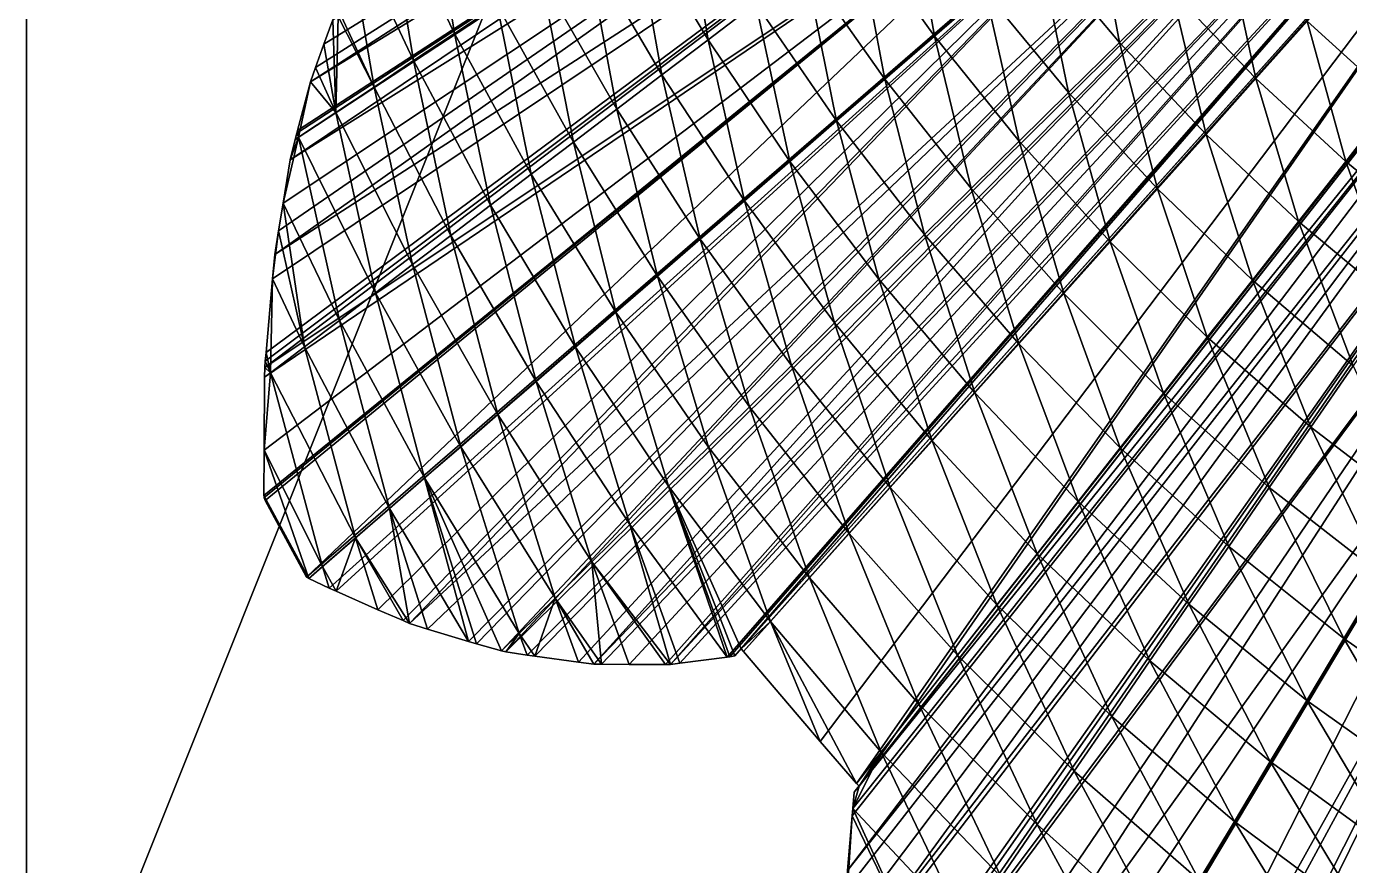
# Model space of a CAD drawing. Header units: inches. Extents: x 62 to 1153, y 3 to 780.
# Drawn here: x 1100.82 to 1114, y 725.24 to 733.6 of the extents above; entities that cross this region are included whole.
import ezdxf

# ---------------------------------------------------------------- set-up
doc = ezdxf.new("R2010")
doc.units = ezdxf.units.IN
doc.header["$MEASUREMENT"] = 0
doc.layers.add('ConstLine', color=6, linetype='Continuous')
doc.layers.add('ObjLayer', color=2, linetype='Continuous')

msp = doc.modelspace()

# ---------------------------------------------------------------- linework, layer by layer
at = {"layer": 'ConstLine'}
for points in [[(1120.817, 772.324), (1100.817, 722.324), (1100.817, 772.324)], [(1100.817, 722.324), (1120.817, 772.324), (1120.817, 722.324)], [(1120.817, 722.324, 4), (1100.817, 772.324, 4), (1100.817, 722.324, 4)], [(1100.817, 772.324, 4), (1120.817, 722.324, 4), (1113.931, 745.614, 4)], [(1100.817, 772.324, 4), (1100.817, 722.324), (1100.817, 722.324, 4)], [(1100.817, 722.324), (1100.817, 772.324, 4), (1100.817, 772.324)], [(1113.931, 745.614, 4), (1120.817, 722.324, 4), (1113.99, 745.462, 4)], [(1113.99, 745.462, 4), (1120.817, 722.324, 4), (1114.222, 744.897, 4)], [(1114.538, 740.059, 36.5), (1103.697, 733.194, 23.412), (1103.646, 733.051, 23.614)], [(1114.538, 740.059, 36.5), (1103.646, 733.051, 23.614), (1113.995, 739.368, 36.5)], [(1114.538, 740.059, 36.5), (1103.78, 733.424, 23.084), (1103.697, 733.194, 23.412)], [(1114.538, 740.059, 36.5), (1103.869, 733.668, 22.743), (1103.78, 733.424, 23.084)], [(1113.995, 739.368, 36.5), (1103.445, 732.274, 24.596), (1113.382, 738.494, 36.5)], [(1113.995, 739.368, 36.5), (1103.494, 732.475, 24.336), (1103.445, 732.274, 24.596)], [(1113.995, 739.368, 36.5), (1103.511, 732.54, 24.253), (1103.494, 732.475, 24.336)], [(1113.995, 739.368, 36.5), (1103.518, 732.565, 24.222), (1103.511, 732.54, 24.253)], [(1113.995, 739.368, 36.5), (1103.646, 733.051, 23.614), (1103.518, 732.565, 24.222)], [(1113.382, 738.494, 36.5), (1103.291, 731.331, 25.677), (1112.704, 737.402, 36.5)], [(1113.382, 738.494, 36.5), (1103.328, 731.565, 25.405), (1103.291, 731.331, 25.677)], [(1113.382, 738.494, 36.5), (1103.374, 731.842, 25.09), (1103.328, 731.565, 25.405)], [(1113.382, 738.494, 36.5), (1103.445, 732.274, 24.596), (1103.374, 731.842, 25.09)], [(1117.431, 737.989, 36.5), (1117.31, 737.853, 36.5), (1107.941, 727.402, 21.536)], [(1117.431, 737.989, 36.5), (1107.941, 727.402, 21.536), (1107.963, 727.374, 21.53)], [(1117.431, 737.989, 36.5), (1107.963, 727.374, 21.53), (1108.728, 726.478, 21.363)], [(1117.431, 737.989, 36.5), (1108.728, 726.478, 21.363), (1109.09, 726.06, 21.288)], [(1117.431, 737.989, 36.5), (1109.09, 726.06, 21.288), (1109.114, 726.034, 21.284)], [(1118.058, 737.429, 36.5), (1117.431, 737.989, 36.5), (1109.114, 726.034, 21.284)], [(1117.31, 737.853, 36.5), (1107.877, 727.331, 21.68), (1107.941, 727.402, 21.536)], [(1116.7, 737.482, 36.5), (1107.877, 727.331, 21.68), (1117.31, 737.853, 36.5)], [(1112.704, 737.402, 36.5), (1103.192, 730.206, 26.828), (1111.967, 736.055, 36.5)], [(1112.704, 737.402, 36.5), (1103.197, 730.267, 26.764), (1103.192, 730.206, 26.828)], [(1112.704, 737.402, 36.5), (1103.204, 730.354, 26.674), (1103.197, 730.267, 26.764)], [(1112.704, 737.402, 36.5), (1103.269, 731.087, 25.926), (1103.204, 730.354, 26.674)], [(1112.704, 737.402, 36.5), (1103.291, 731.331, 25.677), (1103.269, 731.087, 25.926)], [(1115.925, 737.067, 36.5), (1107.236, 727.247, 22.631), (1116.7, 737.482, 36.5)], [(1116.7, 737.482, 36.5), (1107.236, 727.247, 22.631), (1107.329, 727.258, 22.489)], [(1116.7, 737.482, 36.5), (1107.329, 727.258, 22.489), (1107.8, 727.32, 21.791)], [(1116.7, 737.482, 36.5), (1107.8, 727.32, 21.791), (1107.826, 727.323, 21.754)], [(1116.7, 737.482, 36.5), (1107.826, 727.323, 21.754), (1107.877, 727.331, 21.68)], [(1118.058, 737.429, 36.5), (1109.114, 726.034, 21.284), (1117.961, 737.307, 36.5)], [(1117.961, 737.307, 36.5), (1109.067, 725.974, 21.393), (1117.702, 736.642, 36.5)], [(1117.961, 737.307, 36.5), (1109.114, 726.034, 21.284), (1109.067, 725.974, 21.393)], [(1114.958, 736.616, 36.5), (1106.472, 727.25, 23.738), (1115.925, 737.067, 36.5)], [(1115.925, 737.067, 36.5), (1106.472, 727.25, 23.738), (1106.546, 727.249, 23.63)], [(1115.925, 737.067, 36.5), (1106.546, 727.249, 23.63), (1106.824, 727.245, 23.22)], [(1115.925, 737.067, 36.5), (1106.824, 727.245, 23.22), (1107.186, 727.247, 22.703)], [(1115.925, 737.067, 36.5), (1107.186, 727.247, 22.703), (1107.236, 727.247, 22.631)], [(1113.765, 736.138, 36.5), (1105.594, 727.371, 24.992), (1114.958, 736.616, 36.5)], [(1114.958, 736.616, 36.5), (1105.594, 727.371, 24.992), (1105.806, 727.338, 24.68)], [(1114.958, 736.616, 36.5), (1105.806, 727.338, 24.68), (1105.882, 727.328, 24.571)], [(1114.958, 736.616, 36.5), (1105.882, 727.328, 24.571), (1106.317, 727.268, 23.952)], [(1114.958, 736.616, 36.5), (1106.317, 727.268, 23.952), (1106.472, 727.25, 23.738)], [(1117.702, 736.642, 36.5), (1108.999, 725.195, 22.194), (1117.427, 735.807, 36.5)], [(1117.702, 736.642, 36.5), (1109.046, 725.739, 21.631), (1108.999, 725.195, 22.194)], [(1117.702, 736.642, 36.5), (1109.052, 725.812, 21.557), (1109.046, 725.739, 21.631)], [(1117.702, 736.642, 36.5), (1109.067, 725.974, 21.393), (1109.052, 725.812, 21.557)], [(1111.967, 736.055, 36.5), (1103.185, 729.38, 27.6), (1103.183, 728.93, 28.021)], [(1111.967, 736.055, 36.5), (1103.183, 728.93, 28.021), (1103.183, 728.906, 28.045)], [(1111.967, 736.055, 36.5), (1103.183, 728.906, 28.045), (1103.196, 728.88, 28.04)], [(1111.967, 736.055, 36.5), (1103.19, 730.107, 26.917), (1103.185, 729.38, 27.6)], [(1111.967, 736.055, 36.5), (1103.192, 730.206, 26.828), (1103.19, 730.107, 26.917)], [(1111.967, 736.055, 36.5), (1103.196, 728.88, 28.04), (1103.606, 728.116, 27.908)], [(1112.31, 735.646, 36.5), (1111.967, 736.055, 36.5), (1103.606, 728.116, 27.908)], [(1112.31, 735.646, 36.5), (1104.635, 727.656, 26.394), (1113.765, 736.138, 36.5)], [(1113.765, 736.138, 36.5), (1104.635, 727.656, 26.394), (1104.812, 727.599, 26.125)], [(1113.765, 736.138, 36.5), (1104.812, 727.599, 26.125), (1105.221, 727.476, 25.523)], [(1113.765, 736.138, 36.5), (1105.221, 727.476, 25.523), (1105.303, 727.451, 25.403)], [(1113.765, 736.138, 36.5), (1105.303, 727.451, 25.403), (1105.551, 727.382, 25.05)], [(1113.765, 736.138, 36.5), (1105.551, 727.382, 25.05), (1105.594, 727.371, 24.992)], [(1117.427, 735.807, 36.5), (1108.999, 725.016, 22.362), (1108.997, 724.633, 22.72)], [(1117.427, 735.807, 36.5), (1108.997, 724.633, 22.72), (1108.997, 724.238, 23.096)], [(1117.427, 735.807, 36.5), (1108.997, 724.238, 23.096), (1117.151, 734.775, 36.5)], [(1117.427, 735.807, 36.5), (1108.999, 725.195, 22.194), (1108.999, 725.016, 22.362)], [(1112.31, 735.646, 36.5), (1103.606, 728.116, 27.908), (1103.631, 728.104, 27.868)], [(1112.31, 735.646, 36.5), (1103.631, 728.104, 27.868), (1103.833, 728.008, 27.561)], [(1112.31, 735.646, 36.5), (1103.833, 728.008, 27.561), (1103.904, 727.976, 27.455)], [(1112.31, 735.646, 36.5), (1103.904, 727.976, 27.455), (1104.32, 727.789, 26.843)], [(1112.31, 735.646, 36.5), (1104.32, 727.789, 26.843), (1104.572, 727.683, 26.483)], [(1112.31, 735.646, 36.5), (1104.572, 727.683, 26.483), (1104.635, 727.656, 26.394)], [(1104.818, 735.202, 20.007), (1105.084, 733.532, 20.755), (1104.394, 734.958, 20.881)], [(1104.818, 735.202, 20.007), (1105.506, 733.813, 19.888), (1105.084, 733.532, 20.755)], [(1107.346, 735.037, 16.441), (1107.609, 733.47, 17.188), (1106.862, 734.716, 17.3)], [(1107.346, 735.037, 16.441), (1108.085, 733.832, 16.339), (1107.609, 733.47, 17.188)], [(1109.608, 734.992, 13.811), (1109.866, 733.506, 14.557), (1109.084, 734.593, 14.651)], [(1109.608, 734.992, 13.811), (1110.375, 733.948, 13.731), (1109.866, 733.506, 14.557)], [(1104.394, 734.958, 20.881), (1104.675, 733.261, 21.624), (1103.986, 734.722, 21.755)], [(1104.394, 734.958, 20.881), (1105.084, 733.532, 20.755), (1104.675, 733.261, 21.624)], [(1111.709, 733.443, 12.828), (1110.901, 734.403, 12.907), (1111.443, 734.873, 12.087)], [(1112.23, 733.956, 12.023), (1111.709, 733.443, 12.828), (1111.443, 734.873, 12.087)], [(1103.986, 734.722, 21.755), (1104.281, 732.998, 22.496), (1103.592, 734.494, 22.631)], [(1103.986, 734.722, 21.755), (1104.675, 733.261, 21.624), (1104.281, 732.998, 22.496)], [(1117.151, 734.775, 36.5), (1108.997, 724.238, 23.096), (1109.003, 724.155, 23.168)], [(1117.151, 734.775, 36.5), (1109.003, 724.155, 23.168), (1109.066, 723.306, 23.898)], [(1117.151, 734.775, 36.5), (1109.066, 723.306, 23.898), (1109.073, 723.217, 23.975)], [(1117.151, 734.775, 36.5), (1109.073, 723.217, 23.975), (1109.083, 723.094, 24.083)], [(1117.151, 734.775, 36.5), (1109.083, 723.094, 24.083), (1116.887, 733.518, 36.5)], [(1106.862, 734.716, 17.3), (1107.148, 733.119, 18.038), (1106.395, 734.405, 18.161)], [(1106.862, 734.716, 17.3), (1107.609, 733.47, 17.188), (1107.148, 733.119, 18.038)], [(1109.084, 734.593, 14.651), (1109.371, 733.077, 15.387), (1108.576, 734.206, 15.494)], [(1109.084, 734.593, 14.651), (1109.866, 733.506, 14.557), (1109.371, 733.077, 15.387)], [(1103.592, 734.494, 22.631), (1104.281, 732.998, 22.496), (1103.922, 733.701, 22.623)], [(1113.07, 733.083, 11.948), (1112.23, 733.956, 12.023), (1112.766, 734.483, 11.222)], [(1113.581, 733.653, 11.162), (1113.07, 733.083, 11.948), (1112.766, 734.483, 11.222)], [(1106.395, 734.405, 18.161), (1106.701, 732.779, 18.892), (1105.943, 734.104, 19.023)], [(1106.395, 734.405, 18.161), (1107.148, 733.119, 18.038), (1106.701, 732.779, 18.892)], [(1111.202, 732.944, 13.637), (1110.375, 733.948, 13.731), (1110.901, 734.403, 12.907)], [(1111.709, 733.443, 12.828), (1111.202, 732.944, 13.637), (1110.901, 734.403, 12.907)], [(1108.576, 734.206, 15.494), (1108.891, 732.661, 16.221), (1108.085, 733.832, 16.339)], [(1108.576, 734.206, 15.494), (1109.371, 733.077, 15.387), (1108.891, 732.661, 16.221)], [(1114.445, 732.871, 11.094), (1113.581, 733.653, 11.162), (1114.105, 734.24, 10.38)], [(1120.029, 734.305, 36.5), (1119.274, 733.55, 36.5), (1113.8, 720.261, 22.114)], [(1120.029, 734.305, 36.5), (1113.8, 720.261, 22.114), (1114.01, 720.36, 21.838)], [(1105.943, 734.104, 19.023), (1106.268, 732.45, 19.749), (1105.506, 733.813, 19.888)], [(1105.943, 734.104, 19.023), (1106.701, 732.779, 18.892), (1106.268, 732.45, 19.749)], [(1110.375, 733.948, 13.731), (1110.71, 732.459, 14.45), (1109.866, 733.506, 14.557)], [(1111.202, 732.944, 13.637), (1110.71, 732.459, 14.45), (1110.375, 733.948, 13.731)], [(1112.573, 732.527, 12.738), (1111.709, 733.443, 12.828), (1112.23, 733.956, 12.023)], [(1113.07, 733.083, 11.948), (1112.573, 732.527, 12.738), (1112.23, 733.956, 12.023)], [(1105.506, 733.813, 19.888), (1105.848, 732.13, 20.609), (1105.084, 733.532, 20.755)], [(1105.506, 733.813, 19.888), (1106.268, 732.45, 19.749), (1105.848, 732.13, 20.609)], [(1108.085, 733.832, 16.339), (1108.425, 732.257, 17.058), (1107.609, 733.47, 17.188)], [(1108.085, 733.832, 16.339), (1108.891, 732.661, 16.221), (1108.425, 732.257, 17.058)], [(1103.869, 733.668, 22.743), (1103.899, 732.744, 23.371), (1103.78, 733.424, 23.084)], [(1103.922, 733.701, 22.623), (1103.899, 732.744, 23.371), (1103.869, 733.668, 22.743)], [(1103.922, 733.701, 22.623), (1104.281, 732.998, 22.496), (1103.899, 732.744, 23.371)], [(1105.084, 733.532, 20.755), (1105.442, 731.821, 21.473), (1104.675, 733.261, 21.624)], [(1105.084, 733.532, 20.755), (1105.848, 732.13, 20.609), (1105.442, 731.821, 21.473)], [(1118.317, 732.693, 36.5), (1112.816, 719.93, 23.316), (1119.274, 733.55, 36.5)], [(1119.274, 733.55, 36.5), (1112.816, 719.93, 23.316), (1113.035, 720, 23.042)], [(1119.274, 733.55, 36.5), (1113.035, 720, 23.042), (1113.499, 720.157, 22.475)], [(1113.964, 732.258, 11.864), (1113.07, 733.083, 11.948), (1113.581, 733.653, 11.162)], [(1119.274, 733.55, 36.5), (1113.499, 720.157, 22.475), (1113.62, 720.198, 22.328)], [(1114.445, 732.871, 11.094), (1113.964, 732.258, 11.864), (1113.581, 733.653, 11.162)], [(1119.274, 733.55, 36.5), (1113.62, 720.198, 22.328), (1113.8, 720.261, 22.114)], [(1103.78, 733.424, 23.084), (1103.899, 732.744, 23.371), (1103.697, 733.194, 23.412)], [(1107.609, 733.47, 17.188), (1107.972, 731.865, 17.899), (1107.148, 733.119, 18.038)], [(1107.609, 733.47, 17.188), (1108.425, 732.257, 17.058), (1107.972, 731.865, 17.899)], [(1116.887, 733.518, 36.5), (1109.083, 723.094, 24.083), (1109.091, 723.037, 24.128)], [(1116.887, 733.518, 36.5), (1109.091, 723.037, 24.128), (1109.222, 722.237, 24.789)], [(1116.887, 733.518, 36.5), (1109.222, 722.237, 24.789), (1109.297, 721.781, 25.165)], [(1116.887, 733.518, 36.5), (1109.297, 721.781, 25.165), (1116.656, 732, 36.5)], [(1109.866, 733.506, 14.557), (1110.231, 731.988, 15.267), (1109.371, 733.077, 15.387)], [(1109.866, 733.506, 14.557), (1110.71, 732.459, 14.45), (1110.231, 731.988, 15.267)], [(1112.089, 731.985, 13.532), (1111.202, 732.944, 13.637), (1111.709, 733.443, 12.828)], [(1112.573, 732.527, 12.738), (1112.089, 731.985, 13.532), (1111.709, 733.443, 12.828)], [(1103.697, 733.194, 23.412), (1103.899, 732.744, 23.371), (1103.646, 733.051, 23.614)], [(1104.675, 733.261, 21.624), (1105.047, 731.521, 22.341), (1104.281, 732.998, 22.496)], [(1104.675, 733.261, 21.624), (1105.442, 731.821, 21.473), (1105.047, 731.521, 22.341)], [(1103.646, 733.051, 23.614), (1103.529, 732.498, 24.25), (1103.518, 732.565, 24.222)], [(1103.646, 733.051, 23.614), (1103.899, 732.744, 23.371), (1103.529, 732.498, 24.25)], [(1107.148, 733.119, 18.038), (1107.532, 731.484, 18.744), (1106.701, 732.779, 18.892)], [(1107.148, 733.119, 18.038), (1107.972, 731.865, 17.899), (1107.532, 731.484, 18.744)], [(1109.371, 733.077, 15.387), (1109.765, 731.529, 16.089), (1108.891, 732.661, 16.221)], [(1109.371, 733.077, 15.387), (1110.231, 731.988, 15.267), (1109.765, 731.529, 16.089)], [(1113.493, 731.66, 12.639), (1112.573, 732.527, 12.738), (1113.07, 733.083, 11.948)], [(1113.964, 732.258, 11.864), (1113.493, 731.66, 12.639), (1113.07, 733.083, 11.948)], [(1104.281, 732.998, 22.496), (1104.665, 731.23, 23.213), (1103.899, 732.744, 23.371)], [(1104.281, 732.998, 22.496), (1105.047, 731.521, 22.341), (1104.665, 731.23, 23.213)], [(1111.616, 731.457, 14.331), (1110.71, 732.459, 14.45), (1111.202, 732.944, 13.637)], [(1112.089, 731.985, 13.532), (1111.616, 731.457, 14.331), (1111.202, 732.944, 13.637)], [(1114.908, 731.487, 11.775), (1113.964, 732.258, 11.864), (1114.445, 732.871, 11.094)], [(1103.899, 732.744, 23.371), (1104.294, 730.948, 24.09), (1103.529, 732.498, 24.25)], [(1103.899, 732.744, 23.371), (1104.665, 731.23, 23.213), (1104.294, 730.948, 24.09)], [(1106.701, 732.779, 18.892), (1107.105, 731.114, 19.593), (1106.268, 732.45, 19.749)], [(1106.701, 732.779, 18.892), (1107.532, 731.484, 18.744), (1107.105, 731.114, 19.593)], [(1108.891, 732.661, 16.221), (1109.311, 731.083, 16.915), (1108.425, 732.257, 17.058)], [(1108.891, 732.661, 16.221), (1109.765, 731.529, 16.089), (1109.311, 731.083, 16.915)], [(1117.118, 731.733, 36.5), (1111.662, 719.694, 24.658), (1118.317, 732.693, 36.5)], [(1118.317, 732.693, 36.5), (1111.662, 719.694, 24.658), (1111.808, 719.721, 24.483)], [(1118.317, 732.693, 36.5), (1111.808, 719.721, 24.483), (1111.893, 719.738, 24.384)], [(1118.317, 732.693, 36.5), (1111.893, 719.738, 24.384), (1112.428, 719.846, 23.759)], [(1118.317, 732.693, 36.5), (1112.428, 719.846, 23.759), (1112.727, 719.91, 23.418)], [(1118.317, 732.693, 36.5), (1112.727, 719.91, 23.418), (1112.816, 719.93, 23.316)], [(1103.529, 732.498, 24.25), (1103.935, 730.674, 24.972), (1103.374, 731.842, 25.09)], [(1103.529, 732.498, 24.25), (1103.374, 731.842, 25.09), (1103.445, 732.274, 24.596)], [(1103.529, 732.498, 24.25), (1103.445, 732.274, 24.596), (1103.494, 732.475, 24.336)], [(1103.511, 732.54, 24.253), (1103.529, 732.498, 24.25), (1103.494, 732.475, 24.336)], [(1103.518, 732.565, 24.222), (1103.529, 732.498, 24.25), (1103.511, 732.54, 24.253)], [(1103.529, 732.498, 24.25), (1104.294, 730.948, 24.09), (1103.935, 730.674, 24.972)], [(1113.034, 731.076, 13.419), (1112.089, 731.985, 13.532), (1112.573, 732.527, 12.738)], [(1113.493, 731.66, 12.639), (1113.034, 731.076, 13.419), (1112.573, 732.527, 12.738)], [(1106.268, 732.45, 19.749), (1106.691, 730.755, 20.447), (1105.848, 732.13, 20.609)], [(1106.268, 732.45, 19.749), (1107.105, 731.114, 19.593), (1106.691, 730.755, 20.447)], [(1111.156, 730.943, 15.135), (1110.231, 731.988, 15.267), (1110.71, 732.459, 14.45)], [(1111.616, 731.457, 14.331), (1111.156, 730.943, 15.135), (1110.71, 732.459, 14.45)], [(1108.425, 732.257, 17.058), (1108.87, 730.648, 17.745), (1107.972, 731.865, 17.899)], [(1108.425, 732.257, 17.058), (1109.311, 731.083, 16.915), (1108.87, 730.648, 17.745)], [(1114.468, 730.848, 12.536), (1113.493, 731.66, 12.639), (1113.964, 732.258, 11.864)], [(1114.908, 731.487, 11.775), (1114.468, 730.848, 12.536), (1113.964, 732.258, 11.864)], [(1105.848, 732.13, 20.609), (1106.287, 730.406, 21.305), (1105.442, 731.821, 21.473)], [(1105.848, 732.13, 20.609), (1106.691, 730.755, 20.447), (1106.287, 730.406, 21.305)], [(1116.656, 732, 36.5), (1109.297, 721.781, 25.165), (1109.435, 721.192, 25.611)], [(1116.656, 732, 36.5), (1109.435, 721.192, 25.611), (1109.64, 720.315, 26.274)], [(1116.656, 732, 36.5), (1109.64, 720.315, 26.274), (1109.65, 720.276, 26.305)], [(1116.656, 732, 36.5), (1109.65, 720.276, 26.305), (1110.373, 719.635, 26.16)], [(1110.231, 731.988, 15.267), (1110.707, 730.441, 15.945), (1109.765, 731.529, 16.089)], [(1111.156, 730.943, 15.135), (1110.707, 730.441, 15.945), (1110.231, 731.988, 15.267)], [(1117.118, 731.733, 36.5), (1116.656, 732, 36.5), (1110.373, 719.635, 26.16)], [(1112.585, 730.506, 14.205), (1111.616, 731.457, 14.331), (1112.089, 731.985, 13.532)], [(1113.034, 731.076, 13.419), (1112.585, 730.506, 14.205), (1112.089, 731.985, 13.532)], [(1103.374, 731.842, 25.09), (1103.587, 730.409, 25.859), (1103.328, 731.565, 25.405)], [(1103.374, 731.842, 25.09), (1103.935, 730.674, 24.972), (1103.587, 730.409, 25.859)], [(1105.442, 731.821, 21.473), (1105.896, 730.066, 22.169), (1105.047, 731.521, 22.341)], [(1105.442, 731.821, 21.473), (1106.287, 730.406, 21.305), (1105.896, 730.066, 22.169)], [(1107.972, 731.865, 17.899), (1108.44, 730.225, 18.581), (1107.532, 731.484, 18.744)], [(1107.972, 731.865, 17.899), (1108.87, 730.648, 17.745), (1108.44, 730.225, 18.581)], [(1117.118, 731.733, 36.5), (1110.373, 719.635, 26.16), (1110.559, 719.639, 25.936)], [(1117.118, 731.733, 36.5), (1110.559, 719.639, 25.936), (1111.038, 719.657, 25.373)], [(1117.118, 731.733, 36.5), (1111.038, 719.657, 25.373), (1111.181, 719.663, 25.205)], [(1117.118, 731.733, 36.5), (1111.181, 719.663, 25.205), (1111.562, 719.685, 24.767)], [(1117.118, 731.733, 36.5), (1111.562, 719.685, 24.767), (1111.662, 719.694, 24.658)], [(1103.328, 731.565, 25.405), (1103.587, 730.409, 25.859), (1103.269, 731.087, 25.926)], [(1103.328, 731.565, 25.405), (1103.269, 731.087, 25.926), (1103.291, 731.331, 25.677)], [(1114.038, 730.222, 13.301), (1113.034, 731.076, 13.419), (1113.493, 731.66, 12.639)], [(1114.468, 730.848, 12.536), (1114.038, 730.222, 13.301), (1113.493, 731.66, 12.639)], [(1105.047, 731.521, 22.341), (1105.515, 729.736, 23.038), (1104.665, 731.23, 23.213)], [(1105.047, 731.521, 22.341), (1105.896, 730.066, 22.169), (1105.515, 729.736, 23.038)], [(1107.532, 731.484, 18.744), (1108.021, 729.813, 19.422), (1107.105, 731.114, 19.593)], [(1107.532, 731.484, 18.744), (1108.44, 730.225, 18.581), (1108.021, 729.813, 19.422)], [(1109.765, 731.529, 16.089), (1110.269, 729.952, 16.759), (1109.311, 731.083, 16.915)], [(1109.765, 731.529, 16.089), (1110.707, 730.441, 15.945), (1110.269, 729.952, 16.759)], [(1112.147, 729.948, 14.996), (1111.156, 730.943, 15.135), (1111.616, 731.457, 14.331)], [(1112.585, 730.506, 14.205), (1112.147, 729.948, 14.996), (1111.616, 731.457, 14.331)], [(1104.665, 731.23, 23.213), (1105.145, 729.415, 23.913), (1104.294, 730.948, 24.09)], [(1104.665, 731.23, 23.213), (1105.515, 729.736, 23.038), (1105.145, 729.415, 23.913)], [(1103.269, 731.087, 25.926), (1103.25, 730.152, 26.753), (1103.204, 730.354, 26.674)], [(1103.269, 731.087, 25.926), (1103.587, 730.409, 25.859), (1103.25, 730.152, 26.753)], [(1107.105, 731.114, 19.593), (1107.613, 729.412, 20.269), (1106.691, 730.755, 20.447)], [(1107.105, 731.114, 19.593), (1108.021, 729.813, 19.422), (1107.613, 729.412, 20.269)], [(1109.311, 731.083, 16.915), (1109.842, 729.474, 17.58), (1108.87, 730.648, 17.745)], [(1109.311, 731.083, 16.915), (1110.269, 729.952, 16.759), (1109.842, 729.474, 17.58)], [(1113.616, 729.61, 14.073), (1112.585, 730.506, 14.205), (1113.034, 731.076, 13.419)], [(1114.038, 730.222, 13.301), (1113.616, 729.61, 14.073), (1113.034, 731.076, 13.419)], [(1104.294, 730.948, 24.09), (1104.785, 729.104, 24.795), (1103.935, 730.674, 24.972)], [(1104.294, 730.948, 24.09), (1105.145, 729.415, 23.913), (1104.785, 729.104, 24.795)], [(1111.718, 729.403, 15.793), (1110.707, 730.441, 15.945), (1111.156, 730.943, 15.135)], [(1112.147, 729.948, 14.996), (1111.718, 729.403, 15.793), (1111.156, 730.943, 15.135)], [(1103.935, 730.674, 24.972), (1104.436, 728.801, 25.683), (1103.587, 730.409, 25.859)], [(1103.935, 730.674, 24.972), (1104.785, 729.104, 24.795), (1104.436, 728.801, 25.683)], [(1106.691, 730.755, 20.447), (1107.216, 729.021, 21.122), (1106.287, 730.406, 21.305)], [(1106.691, 730.755, 20.447), (1107.613, 729.412, 20.269), (1107.216, 729.021, 21.122)], [(1108.87, 730.648, 17.745), (1109.425, 729.008, 18.406), (1108.44, 730.225, 18.581)], [(1108.87, 730.648, 17.745), (1109.842, 729.474, 17.58), (1109.425, 729.008, 18.406)], [(1113.203, 729.01, 14.851), (1112.147, 729.948, 14.996), (1112.585, 730.506, 14.205)], [(1113.616, 729.61, 14.073), (1113.203, 729.01, 14.851), (1112.585, 730.506, 14.205)], [(1103.587, 730.409, 25.859), (1104.096, 728.507, 26.579), (1103.25, 730.152, 26.753)], [(1103.587, 730.409, 25.859), (1104.436, 728.801, 25.683), (1104.096, 728.507, 26.579)], [(1106.287, 730.406, 21.305), (1106.829, 728.64, 21.981), (1105.896, 730.066, 22.169)], [(1106.287, 730.406, 21.305), (1107.216, 729.021, 21.122), (1106.829, 728.64, 21.981)], [(1111.299, 728.87, 16.596), (1110.269, 729.952, 16.759), (1110.707, 730.441, 15.945)], [(1111.718, 729.403, 15.793), (1111.299, 728.87, 16.596), (1110.707, 730.441, 15.945)], [(1103.197, 730.267, 26.764), (1103.25, 730.152, 26.753), (1103.192, 730.206, 26.828)], [(1103.204, 730.354, 26.674), (1103.25, 730.152, 26.753), (1103.197, 730.267, 26.764)], [(1103.25, 730.152, 26.753), (1103.185, 729.38, 27.6), (1103.19, 730.107, 26.917)], [(1103.25, 730.152, 26.753), (1103.766, 728.221, 27.482), (1103.185, 729.38, 27.6)], [(1103.192, 730.206, 26.828), (1103.25, 730.152, 26.753), (1103.19, 730.107, 26.917)], [(1103.25, 730.152, 26.753), (1104.096, 728.507, 26.579), (1103.766, 728.221, 27.482)], [(1108.44, 730.225, 18.581), (1109.017, 728.552, 19.239), (1108.021, 729.813, 19.422)], [(1108.44, 730.225, 18.581), (1109.425, 729.008, 18.406), (1109.017, 728.552, 19.239)], [(1114.707, 728.776, 13.94), (1113.616, 729.61, 14.073), (1114.038, 730.222, 13.301)], [(1105.896, 730.066, 22.169), (1106.452, 728.269, 22.847), (1105.515, 729.736, 23.038)], [(1105.896, 730.066, 22.169), (1106.829, 728.64, 21.981), (1106.452, 728.269, 22.847)], [(1110.269, 729.952, 16.759), (1110.889, 728.349, 17.406), (1109.842, 729.474, 17.58)], [(1111.299, 728.87, 16.596), (1110.889, 728.349, 17.406), (1110.269, 729.952, 16.759)], [(1112.799, 728.422, 15.636), (1111.718, 729.403, 15.793), (1112.147, 729.948, 14.996)], [(1113.203, 729.01, 14.851), (1112.799, 728.422, 15.636), (1112.147, 729.948, 14.996)], [(1105.515, 729.736, 23.038), (1106.085, 727.907, 23.721), (1105.145, 729.415, 23.913)], [(1105.515, 729.736, 23.038), (1106.452, 728.269, 22.847), (1106.085, 727.907, 23.721)], [(1108.021, 729.813, 19.422), (1108.62, 728.108, 20.079), (1107.613, 729.412, 20.269)], [(1108.021, 729.813, 19.422), (1109.017, 728.552, 19.239), (1108.62, 728.108, 20.079)], [(1114.323, 728.136, 14.706), (1113.203, 729.01, 14.851), (1113.616, 729.61, 14.073)], [(1114.707, 728.776, 13.94), (1114.323, 728.136, 14.706), (1113.616, 729.61, 14.073)], [(1109.842, 729.474, 17.58), (1110.488, 727.839, 18.223), (1109.425, 729.008, 18.406)], [(1109.842, 729.474, 17.58), (1110.889, 728.349, 17.406), (1110.488, 727.839, 18.223)], [(1103.185, 729.38, 27.6), (1103.631, 728.104, 27.868), (1103.183, 728.93, 28.021)], [(1103.185, 729.38, 27.6), (1103.766, 728.221, 27.482), (1103.631, 728.104, 27.868)], [(1105.145, 729.415, 23.913), (1105.727, 727.555, 24.602), (1104.785, 729.104, 24.795)], [(1105.145, 729.415, 23.913), (1106.085, 727.907, 23.721), (1105.727, 727.555, 24.602)], [(1107.613, 729.412, 20.269), (1108.231, 727.674, 20.926), (1107.216, 729.021, 21.122)], [(1107.613, 729.412, 20.269), (1108.62, 728.108, 20.079), (1108.231, 727.674, 20.926)], [(1112.402, 727.846, 16.428), (1111.299, 728.87, 16.596), (1111.718, 729.403, 15.793)], [(1112.799, 728.422, 15.636), (1112.402, 727.846, 16.428), (1111.718, 729.403, 15.793)], [(1104.785, 729.104, 24.795), (1105.221, 727.476, 25.523), (1104.436, 728.801, 25.683)], [(1104.785, 729.104, 24.795), (1105.551, 727.382, 25.05), (1105.303, 727.451, 25.403)], [(1104.785, 729.104, 24.795), (1105.727, 727.555, 24.602), (1105.551, 727.382, 25.05)], [(1104.785, 729.104, 24.795), (1105.303, 727.451, 25.403), (1105.221, 727.476, 25.523)], [(1103.183, 728.93, 28.021), (1103.631, 728.104, 27.868), (1103.196, 728.88, 28.04)], [(1107.216, 729.021, 21.122), (1107.8, 727.32, 21.791), (1106.829, 728.64, 21.981)], [(1107.216, 729.021, 21.122), (1107.826, 727.323, 21.754), (1107.8, 727.32, 21.791)], [(1107.216, 729.021, 21.122), (1108.231, 727.674, 20.926), (1107.941, 727.402, 21.536)], [(1107.216, 729.021, 21.122), (1107.877, 727.331, 21.68), (1107.826, 727.323, 21.754)], [(1107.216, 729.021, 21.122), (1107.941, 727.402, 21.536), (1107.877, 727.331, 21.68)], [(1109.425, 729.008, 18.406), (1110.096, 727.34, 19.048), (1109.017, 728.552, 19.239)], [(1109.425, 729.008, 18.406), (1110.488, 727.839, 18.223), (1110.096, 727.34, 19.048)], [(1113.946, 727.506, 15.478), (1112.799, 728.422, 15.636), (1113.203, 729.01, 14.851)], [(1114.323, 728.136, 14.706), (1113.946, 727.506, 15.478), (1113.203, 729.01, 14.851)], [(1103.196, 728.88, 28.04), (1103.631, 728.104, 27.868), (1103.606, 728.116, 27.908)], [(1104.436, 728.801, 25.683), (1104.635, 727.656, 26.394), (1104.096, 728.507, 26.579)], [(1104.436, 728.801, 25.683), (1105.221, 727.476, 25.523), (1104.812, 727.599, 26.125)], [(1104.436, 728.801, 25.683), (1104.812, 727.599, 26.125), (1104.635, 727.656, 26.394)], [(1112.013, 727.282, 17.227), (1110.889, 728.349, 17.406), (1111.299, 728.87, 16.596)], [(1112.402, 727.846, 16.428), (1112.013, 727.282, 17.227), (1111.299, 728.87, 16.596)], [(1106.829, 728.64, 21.981), (1107.236, 727.247, 22.631), (1106.452, 728.269, 22.847)], [(1106.829, 728.64, 21.981), (1107.8, 727.32, 21.791), (1107.329, 727.258, 22.489)], [(1106.829, 728.64, 21.981), (1107.329, 727.258, 22.489), (1107.236, 727.247, 22.631)], [(1109.017, 728.552, 19.239), (1109.711, 726.851, 19.881), (1108.62, 728.108, 20.079)], [(1109.017, 728.552, 19.239), (1110.096, 727.34, 19.048), (1109.711, 726.851, 19.881)], [(1104.096, 728.507, 26.579), (1103.904, 727.976, 27.455), (1103.766, 728.221, 27.482)], [(1104.096, 728.507, 26.579), (1104.32, 727.789, 26.843), (1103.904, 727.976, 27.455)], [(1104.096, 728.507, 26.579), (1104.572, 727.683, 26.483), (1104.32, 727.789, 26.843)], [(1104.096, 728.507, 26.579), (1104.635, 727.656, 26.394), (1104.572, 727.683, 26.483)], [(1113.576, 726.888, 16.259), (1112.402, 727.846, 16.428), (1112.799, 728.422, 15.636)], [(1113.946, 727.506, 15.478), (1113.576, 726.888, 16.259), (1112.799, 728.422, 15.636)], [(1106.452, 728.269, 22.847), (1106.546, 727.249, 23.63), (1106.085, 727.907, 23.721)], [(1106.452, 728.269, 22.847), (1106.824, 727.245, 23.22), (1106.546, 727.249, 23.63)], [(1106.452, 728.269, 22.847), (1107.236, 727.247, 22.631), (1107.186, 727.247, 22.703)], [(1106.452, 728.269, 22.847), (1107.186, 727.247, 22.703), (1106.824, 727.245, 23.22)], [(1111.632, 726.728, 18.035), (1110.488, 727.839, 18.223), (1110.889, 728.349, 17.406)], [(1112.013, 727.282, 17.227), (1111.632, 726.728, 18.035), (1110.889, 728.349, 17.406)], [(1103.766, 728.221, 27.482), (1103.833, 728.008, 27.561), (1103.631, 728.104, 27.868)], [(1103.766, 728.221, 27.482), (1103.904, 727.976, 27.455), (1103.833, 728.008, 27.561)], [(1115.159, 726.663, 15.324), (1113.946, 727.506, 15.478), (1114.323, 728.136, 14.706)], [(1108.62, 728.108, 20.079), (1109.335, 726.373, 20.722), (1108.231, 727.674, 20.926)], [(1108.62, 728.108, 20.079), (1109.711, 726.851, 19.881), (1109.335, 726.373, 20.722)], [(1106.085, 727.907, 23.721), (1105.882, 727.328, 24.571), (1105.727, 727.555, 24.602)], [(1106.085, 727.907, 23.721), (1106.317, 727.268, 23.952), (1105.882, 727.328, 24.571)], [(1106.085, 727.907, 23.721), (1106.546, 727.249, 23.63), (1106.472, 727.25, 23.738)], [(1106.085, 727.907, 23.721), (1106.472, 727.25, 23.738), (1106.317, 727.268, 23.952)], [(1110.488, 727.839, 18.223), (1111.258, 726.184, 18.851), (1110.096, 727.34, 19.048)], [(1111.632, 726.728, 18.035), (1111.258, 726.184, 18.851), (1110.488, 727.839, 18.223)], [(1113.212, 726.281, 17.048), (1112.013, 727.282, 17.227), (1112.402, 727.846, 16.428)], [(1113.576, 726.888, 16.259), (1113.212, 726.281, 17.048), (1112.402, 727.846, 16.428)], [(1108.231, 727.674, 20.926), (1107.963, 727.374, 21.53), (1107.941, 727.402, 21.536)], [(1108.231, 727.674, 20.926), (1108.728, 726.478, 21.363), (1107.963, 727.374, 21.53)], [(1108.231, 727.674, 20.926), (1109.09, 726.06, 21.288), (1108.728, 726.478, 21.363)], [(1108.231, 727.674, 20.926), (1109.335, 726.373, 20.722), (1109.09, 726.06, 21.288)], [(1105.727, 727.555, 24.602), (1105.594, 727.371, 24.992), (1105.551, 727.382, 25.05)], [(1105.727, 727.555, 24.602), (1105.806, 727.338, 24.68), (1105.594, 727.371, 24.992)], [(1105.727, 727.555, 24.602), (1105.882, 727.328, 24.571), (1105.806, 727.338, 24.68)], [(1114.82, 726.004, 16.094), (1113.576, 726.888, 16.259), (1113.946, 727.506, 15.478)], [(1115.159, 726.663, 15.324), (1114.82, 726.004, 16.094), (1113.946, 727.506, 15.478)], [(1110.096, 727.34, 19.048), (1110.89, 725.651, 19.677), (1109.711, 726.851, 19.881)], [(1110.096, 727.34, 19.048), (1111.258, 726.184, 18.851), (1110.89, 725.651, 19.677)], [(1112.855, 725.683, 17.846), (1111.632, 726.728, 18.035), (1112.013, 727.282, 17.227)], [(1113.212, 726.281, 17.048), (1112.855, 725.683, 17.846), (1112.013, 727.282, 17.227)], [(1109.711, 726.851, 19.881), (1110.53, 725.127, 20.512), (1109.335, 726.373, 20.722)], [(1109.711, 726.851, 19.881), (1110.89, 725.651, 19.677), (1110.53, 725.127, 20.512)], [(1114.485, 725.355, 16.873), (1113.212, 726.281, 17.048), (1113.576, 726.888, 16.259)], [(1114.82, 726.004, 16.094), (1114.485, 725.355, 16.873), (1113.576, 726.888, 16.259)], [(1112.503, 725.096, 18.654), (1111.258, 726.184, 18.851), (1111.632, 726.728, 18.035)], [(1112.855, 725.683, 17.846), (1112.503, 725.096, 18.654), (1111.632, 726.728, 18.035)], [(1109.335, 726.373, 20.722), (1110.176, 724.613, 21.357), (1109.052, 725.812, 21.557)], [(1109.335, 726.373, 20.722), (1109.052, 725.812, 21.557), (1109.114, 726.034, 21.284)], [(1109.335, 726.373, 20.722), (1109.114, 726.034, 21.284), (1109.09, 726.06, 21.288)], [(1109.335, 726.373, 20.722), (1110.53, 725.127, 20.512), (1110.176, 724.613, 21.357)], [(1114.156, 724.716, 17.662), (1112.855, 725.683, 17.846), (1113.212, 726.281, 17.048)], [(1114.485, 725.355, 16.873), (1114.156, 724.716, 17.662), (1113.212, 726.281, 17.048)], [(1112.157, 724.518, 19.472), (1110.89, 725.651, 19.677), (1111.258, 726.184, 18.851)], [(1112.503, 725.096, 18.654), (1112.157, 724.518, 19.472), (1111.258, 726.184, 18.851)], [(1109.114, 726.034, 21.284), (1109.052, 725.812, 21.557), (1109.067, 725.974, 21.393)], [(1109.052, 725.812, 21.557), (1109.829, 724.108, 22.214), (1109.046, 725.739, 21.631)], [(1109.052, 725.812, 21.557), (1110.176, 724.613, 21.357), (1109.829, 724.108, 22.214)], [(1109.046, 725.739, 21.631), (1109.829, 724.108, 22.214), (1108.999, 725.016, 22.362)], [(1109.046, 725.739, 21.631), (1108.999, 725.016, 22.362), (1108.999, 725.195, 22.194)], [(1111.816, 723.949, 20.301), (1110.53, 725.127, 20.512), (1110.89, 725.651, 19.677)], [(1112.157, 724.518, 19.472), (1111.816, 723.949, 20.301), (1110.89, 725.651, 19.677)], [(1113.831, 724.085, 18.461), (1112.503, 725.096, 18.654), (1112.855, 725.683, 17.846)], [(1114.156, 724.716, 17.662), (1113.831, 724.085, 18.461), (1112.855, 725.683, 17.846)]]:
    msp.add_3dface(points, dxfattribs=at)
at = {"layer": 'ObjLayer'}
for p, q in [((1100.817, 722.324), (1100.817, 772.324)), ((1100.817, 722.324, 4), (1100.817, 772.324, 4)), ((1117.431, 737.989, 36.5), (1107.941, 727.402, 21.536)), ((1109.09, 726.06, 21.288), (1118.058, 737.429, 36.5)), ((1111.967, 736.055, 36.5), (1103.183, 728.93, 28.021)), ((1103.631, 728.104, 27.868), (1112.31, 735.646, 36.5)), ((1103.869, 733.668, 22.743), (1103.78, 733.424, 23.084)), ((1103.78, 733.424, 23.084), (1103.697, 733.194, 23.412)), ((1103.697, 733.194, 23.412), (1103.646, 733.051, 23.614)), ((1103.646, 733.051, 23.614), (1103.518, 732.565, 24.222)), ((1103.494, 732.475, 24.336), (1103.445, 732.274, 24.596)), ((1103.511, 732.54, 24.253), (1103.494, 732.475, 24.336)), ((1103.518, 732.565, 24.222), (1103.511, 732.54, 24.253)), ((1103.445, 732.274, 24.596), (1103.374, 731.842, 25.09)), ((1116.656, 732, 36.5), (1109.64, 720.315, 26.274)), ((1103.374, 731.842, 25.09), (1103.328, 731.565, 25.405)), ((1110.373, 719.635, 26.16), (1117.118, 731.733, 36.5)), ((1103.328, 731.565, 25.405), (1103.291, 731.331, 25.677)), ((1103.291, 731.331, 25.677), (1103.269, 731.087, 25.926)), ((1103.269, 731.087, 25.926), (1103.204, 730.354, 26.674)), ((1103.197, 730.267, 26.764), (1103.192, 730.206, 26.828)), ((1103.204, 730.354, 26.674), (1103.197, 730.267, 26.764)), ((1103.19, 730.107, 26.917), (1103.185, 729.38, 27.6)), ((1103.192, 730.206, 26.828), (1103.19, 730.107, 26.917)), ((1103.185, 729.38, 27.6), (1103.183, 728.93, 28.021)), ((1103.183, 728.93, 28.021), (1103.196, 728.88, 28.04)), ((1103.196, 728.88, 28.04), (1103.606, 728.116, 27.908)), ((1103.606, 728.116, 27.908), (1103.631, 728.104, 27.868)), ((1103.631, 728.104, 27.868), (1103.833, 728.008, 27.561)), ((1103.833, 728.008, 27.561), (1103.904, 727.976, 27.455)), ((1103.904, 727.976, 27.455), (1104.32, 727.789, 26.843)), ((1104.32, 727.789, 26.843), (1104.572, 727.683, 26.483)), ((1104.572, 727.683, 26.483), (1104.635, 727.656, 26.394)), ((1104.635, 727.656, 26.394), (1104.812, 727.599, 26.125)), ((1104.812, 727.599, 26.125), (1105.221, 727.476, 25.523)), ((1105.221, 727.476, 25.523), (1105.303, 727.451, 25.403)), ((1105.303, 727.451, 25.403), (1105.551, 727.382, 25.05)), ((1105.551, 727.382, 25.05), (1105.594, 727.371, 24.992)), ((1105.594, 727.371, 24.992), (1105.806, 727.338, 24.68)), ((1105.806, 727.338, 24.68), (1105.882, 727.328, 24.571)), ((1107.877, 727.331, 21.68), (1107.941, 727.402, 21.536)), ((1107.941, 727.402, 21.536), (1107.963, 727.374, 21.53)), ((1107.963, 727.374, 21.53), (1108.728, 726.478, 21.363)), ((1105.882, 727.328, 24.571), (1106.317, 727.268, 23.952)), ((1106.317, 727.268, 23.952), (1106.472, 727.25, 23.738)), ((1106.472, 727.25, 23.738), (1106.546, 727.249, 23.63)), ((1106.546, 727.249, 23.63), (1106.824, 727.245, 23.22)), ((1106.824, 727.245, 23.22), (1107.186, 727.247, 22.703)), ((1107.186, 727.247, 22.703), (1107.236, 727.247, 22.631)), ((1107.236, 727.247, 22.631), (1107.329, 727.258, 22.489)), ((1107.329, 727.258, 22.489), (1107.8, 727.32, 21.791)), ((1107.8, 727.32, 21.791), (1107.826, 727.323, 21.754)), ((1107.826, 727.323, 21.754), (1107.877, 727.331, 21.68)), ((1108.728, 726.478, 21.363), (1109.09, 726.06, 21.288)), ((1109.114, 726.034, 21.284), (1109.067, 725.974, 21.393)), ((1109.09, 726.06, 21.288), (1109.114, 726.034, 21.284)), ((1109.067, 725.974, 21.393), (1109.052, 725.812, 21.557)), ((1109.052, 725.812, 21.557), (1109.046, 725.739, 21.631)), ((1109.046, 725.739, 21.631), (1108.999, 725.195, 22.194))]:
    msp.add_line(p, q, dxfattribs=at)

doc.saveas('drawing.dxf')
